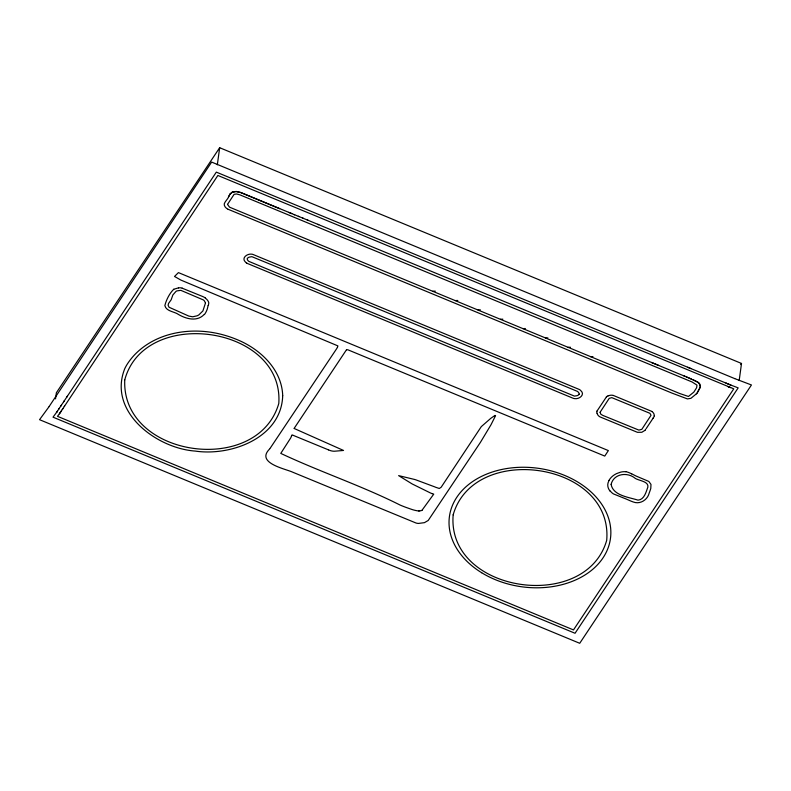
<?xml version="1.0" encoding="UTF-8"?>
<svg xmlns="http://www.w3.org/2000/svg" width="791" height="791" viewBox="0 0 791 791"><rect width="100%" height="100%" fill="white"/><g stroke="black" fill="none" stroke-linecap="round" stroke-linejoin="round"><path stroke-width="1.19" d="M55.528 398.852L56.369 392.751L219.671 147.709L741.513 363.455L739.18 380.55M217.327 164.795L219.671 147.709M208.349 305.544L208.775 303.161A4.568 3.362 7.8 0 0 208.745 302.716L208.577 302.053A11.153 8.207 7.8 0 0 205.68 298.405L205.314 298.039M291.483 436.009L291.167 436.889A12.527 9.225 7.8 0 1 290.505 438.254L280.775 453.391C320.019 471.881 361.299 485.565 400.108 505.054A91.845 67.601 7.8 0 0 406.267 507.486L411.162 509.206A27.112 19.953 7.8 0 0 418.666 510.996M597.057 411.063L597.067 411.033A14.248 10.481 7.8 0 1 597.274 410.667L606.42 396.914M609.04 480.424L608.081 482.767A14.861 10.936 7.8 0 0 609.97 490.984M653.425 417.678L653.158 418.103L653.811 417.065A5.725 4.212 7.8 0 0 654.335 415.829M653.04 418.301L646.059 428.791M294.183 428.317L346.537 349.691M696.851 393.295L697.464 392.366M57.525 410.974L56.873 411.953L59.276 408.344M66.602 397.349L216.319 172.122L691.018 368.626M63.676 401.749L67.324 396.251M60.749 406.149L64.407 400.651M61.48 405.051L58.544 409.441M64.269 406.544L217.881 175.464L733.751 388.836L573.485 629.923L57.506 416.333L59.879 413.12L59.394 413.782M64.595 406.05L60.254 412.556M62.262 409.55L62.934 408.551M740.791 364.552L741.513 363.455M49.052 406.653L211.642 162.086L734.681 378.592M48.844 406.97L39.55 419.685L579.724 643.291L751.45 384.98L734.76 378.622M61.263 411.053L59.918 413.05M270.067 448.388L336.294 349.236A53.422 39.323 7.8 0 0 337.223 347.733M269.741 448.873C255.127 463.14 285.966 468.915 292.828 472.247L415.74 522.9A5.191 3.826 7.8 0 0 416.58 523.167L416.639 523.177A7.505 5.527 7.8 0 0 418.518 523.434L424.441 522.653L428.208 520.468L480.444 442.327L490.974 424.797L495.571 415.661L495.008 415.394L490.736 418.38L481.304 426.616L441.17 487.226L439.302 488.492L435.604 487.246A15.217 11.203 7.8 0 0 434.714 486.861L415.809 479.83A19.805 14.574 7.8 0 0 414.197 479.366L398.624 475.618L411.468 483.519A23.809 17.521 7.8 0 0 412.299 484.013L430.373 492.931A27.28 20.082 7.8 0 0 431.896 493.554M644.981 430.324L645.525 429.562M644.932 430.383L641.827 432.272L637.437 432.321L600.488 417.094A15.405 11.341 7.8 0 1 599.657 416.679L599.588 416.639A6.466 4.766 7.8 0 1 597.165 413.327M56.458 412.507L56.873 411.953L53.017 417.164L575.047 633.265L738.171 387.877L731.912 385.484M421.989 510.294L433.745 494.138A8.019 5.903 7.8 0 0 432.845 493.871A7.88 5.804 7.8 0 1 431.896 493.554M204.187 314.462C196.722 322.392 185.025 318.664 177.065 313.622A23.908 17.6 7.8 0 0 175.434 312.9C171.598 311.298 165.932 310.339 164.854 305.593C166.308 299.819 169.452 293.461 173.733 289.279M696.327 393.859L696.802 393.364L696.327 393.859A21.693 15.968 7.8 0 0 695.507 394.551L690.919 398.318L687.597 398.891A3.045 2.235 7.8 0 1 687.152 398.802L672.043 393.127L228.045 209.239M173.812 289.229L178.479 287.875M432.895 291.217L435.287 291.137M455.418 300.56L457.811 300.481M477.942 309.914L480.335 309.835M545.503 337.965L547.896 337.886M568.017 347.318L570.41 347.229M590.541 356.662L592.934 356.583M500.456 319.267L502.849 319.178M522.98 328.611L525.372 328.532M625.819 471.772L625.167 471.693A11.727 8.632 7.8 0 0 619.828 472.415L616.486 473.641A22.257 16.384 7.8 0 0 609.001 480.414M730.617 387.649L729.015 387.036M182.167 288.181L202.615 296.487A12.191 8.978 7.8 0 1 205.353 298.009M730.607 384.999L731.349 385.276L728.818 384.268M730.469 384.94L728.284 384.05M294.677 214.796L240.968 192.599L236.143 191.491L232.356 192.154L236.143 191.491L240.543 192.45L279.648 208.676M288.745 212.374L291.78 213.61M293.955 214.499L299.038 216.576M328.631 449.931L329.185 450.148A13.852 10.194 7.8 0 0 330.964 450.771A9.136 6.723 7.8 0 0 334.563 451.216L343.531 450.455L294.193 428.495M298.306 216.279L303.388 218.365M302.656 218.069L308.193 220.343M328.492 449.871L293.501 435.475M727.73 386.512L728.926 387.007M307.234 219.947L658.557 365.373M651.507 362.466L685.075 376.348M727.038 383.536L727.572 383.754M726.504 383.309L727.216 383.605M725.97 383.091L726.682 383.388M687.646 367.232L726.148 383.16M686.311 376.872L697.692 381.984L699.798 384.001L700.421 386.354L698.819 382.854L692.847 379.591M683.829 375.834L687.557 377.386M317.804 224.318L318.763 224.713M727.394 383.684L728.462 384.119M688.803 377.9L691.285 378.938M247.168 263.373L573.257 398.318A2.066 1.523 7.8 0 0 573.594 398.427L573.801 398.476A4.499 3.312 7.8 0 0 574.474 398.605C579.17 399.574 585.469 394.571 580.831 390.655A5.606 4.123 7.8 0 0 579.922 389.854L579.704 389.716A3.134 2.304 7.8 0 0 579.18 389.429L253.051 254.475A2.294 1.691 7.8 0 0 252.626 254.336L252.547 254.316A4.588 3.382 7.8 0 0 251.756 254.168C247.385 253.436 240.948 257.896 245.497 262.137A5.488 4.034 7.8 0 0 246.397 262.928L246.604 263.067M631.663 473.809L635.381 475.698A21.041 15.484 7.8 0 0 636.725 476.311L648.096 481.126A10.876 8.009 7.8 0 1 648.936 481.571L650.983 484.418L650.785 488.433A94.92 69.875 7.8 0 1 649.193 493.04C647.572 499.912 640.067 504.648 633.294 501.988A37.701 27.754 7.8 0 1 629.557 500.505L626.502 499.161A34.844 25.648 7.8 0 0 624.653 498.419L613.43 493.9A17.521 12.903 7.8 0 1 612.016 492.862L610.059 490.944M227.739 209.111C225.435 207.964 222.933 204.829 224.951 202.367A24.373 17.946 7.8 0 1 225.732 201.201L227.274 199.134A15.197 11.193 7.8 0 0 228.49 197.097M625.869 471.634A19.172 14.109 7.8 0 1 631.613 473.868M247.128 263.354A3.095 2.284 7.8 0 1 246.594 263.077M178.499 287.914A5.497 4.044 7.8 0 1 182.187 288.142M208.033 305.504A33.538 24.689 7.8 0 1 204.444 314.571M651.873 411.508A6.387 4.706 7.8 0 1 654.177 415.809M651.913 411.478A4.271 3.144 7.8 0 0 651.606 411.31L614.182 395.797A11.796 8.681 7.8 0 0 613.42 395.5M608.061 396.014A6.031 4.439 7.8 0 1 613.44 395.441M606.39 396.904A5.389 3.965 7.8 0 1 607.913 395.876M597.047 413.317A5.468 4.024 7.8 0 1 597.007 411.053M337.401 347.427A10.174 7.485 7.8 0 0 337.688 346.636L337.797 346.3A11.41 8.404 7.8 0 0 337.886 345.924A77.716 57.199 7.8 0 0 336.264 345.212L181.09 280.162A6.615 4.865 7.8 0 1 180.744 280.004L177.777 278.303A21.199 15.602 7.8 0 0 177.313 278.027L174.524 276.464L178.43 272.608L608.358 450.583L604.759 456.081L348.03 349.859A4.222 3.105 7.8 0 0 346.547 349.721M422.008 510.314A4.499 3.312 7.8 0 1 419.635 510.838M419.645 510.927A4.776 3.52 7.8 0 1 418.676 510.897M291.513 436.019A6.308 4.637 7.8 0 1 292.077 434.902A8.454 6.219 7.8 0 1 293.491 435.485M282.703 395.658C281.477 437.66 231.308 456.417 195.219 451.078C156.559 448.359 107.418 411.785 124.8 368.576A72.901 53.659 7.8 0 1 128.696 362.011A96.532 71.061 7.8 0 1 134.796 354.586C157.31 331.399 193.281 326.525 223.448 334.929A86.051 63.339 7.8 0 1 236.687 339.458C259.824 348.772 281.863 369.268 282.703 395.658M611.117 484.369C613.074 495.641 628.697 497.124 638.011 500.149C643.597 499.714 645.634 493.584 647.147 489.105C651.003 481.561 639.662 481.027 635.321 478.426C627.579 471.762 613.757 473.443 611.117 484.369M600.092 412.269L600.853 414.237L602.831 415.404L638.891 430.116L641.847 429.315L651.033 415.275L649.886 413.288L611.789 397.636L609.208 398.367L600.092 412.269M700.43 386.295L700.322 387.096L700.421 386.413M579.22 394.155L578.35 395.065A10.51 7.742 7.8 0 1 577.064 395.688L574.404 396.103L277.127 273.162L248.76 261.337L247.741 260.308A6.901 5.082 7.8 0 1 247.375 259.577L247.237 258.38L248.315 257.589A10.273 7.564 7.8 0 1 249.274 257.124L251.864 256.67L274.526 265.974L564.685 386.087L577.549 391.446L578.607 392.514A7.307 5.379 7.8 0 1 578.992 393.265L579.22 394.155M205.492 302.953L202.901 310.942L198.768 314.976A16.512 12.152 7.8 0 1 196.821 315.876L192.727 316.786L188.831 316.093L169.047 307.234L168.088 305.197L168.582 303.398L171.172 299.769L172.873 294.954L175.958 291.444A8.365 6.16 7.8 0 1 176.887 290.9L180.842 290.337L203.406 299.947A10.164 7.485 7.8 0 1 204.345 300.847L205.492 302.953M124.751 379.907C121.33 457.594 257.589 476.607 278.788 403.489C284.266 325.744 144.575 305.959 124.751 379.907M453.164 514.842C446.579 592.904 585.775 613.183 606.697 540.332C613.48 462.152 473.987 441.793 453.164 514.842M227.501 204.404L229.588 207.193L679.617 393.483L688.447 396.469L693.845 392.109L696.634 387.689L696.97 385.118L692.095 381.984L239.93 194.863L236.588 193.963L234.116 194.329L227.501 204.404M700.322 387.096L697.563 392.227L700.312 387.145M228.49 196.989L230.082 193.943L232.406 192.134L230.082 193.943L228.49 196.989M481.65 572.724A81.255 59.809 7.8 0 0 610.316 539.472A81.255 59.809 7.8 0 0 497.875 470.388A81.255 59.809 7.8 0 0 481.65 572.724"/></g></svg>
